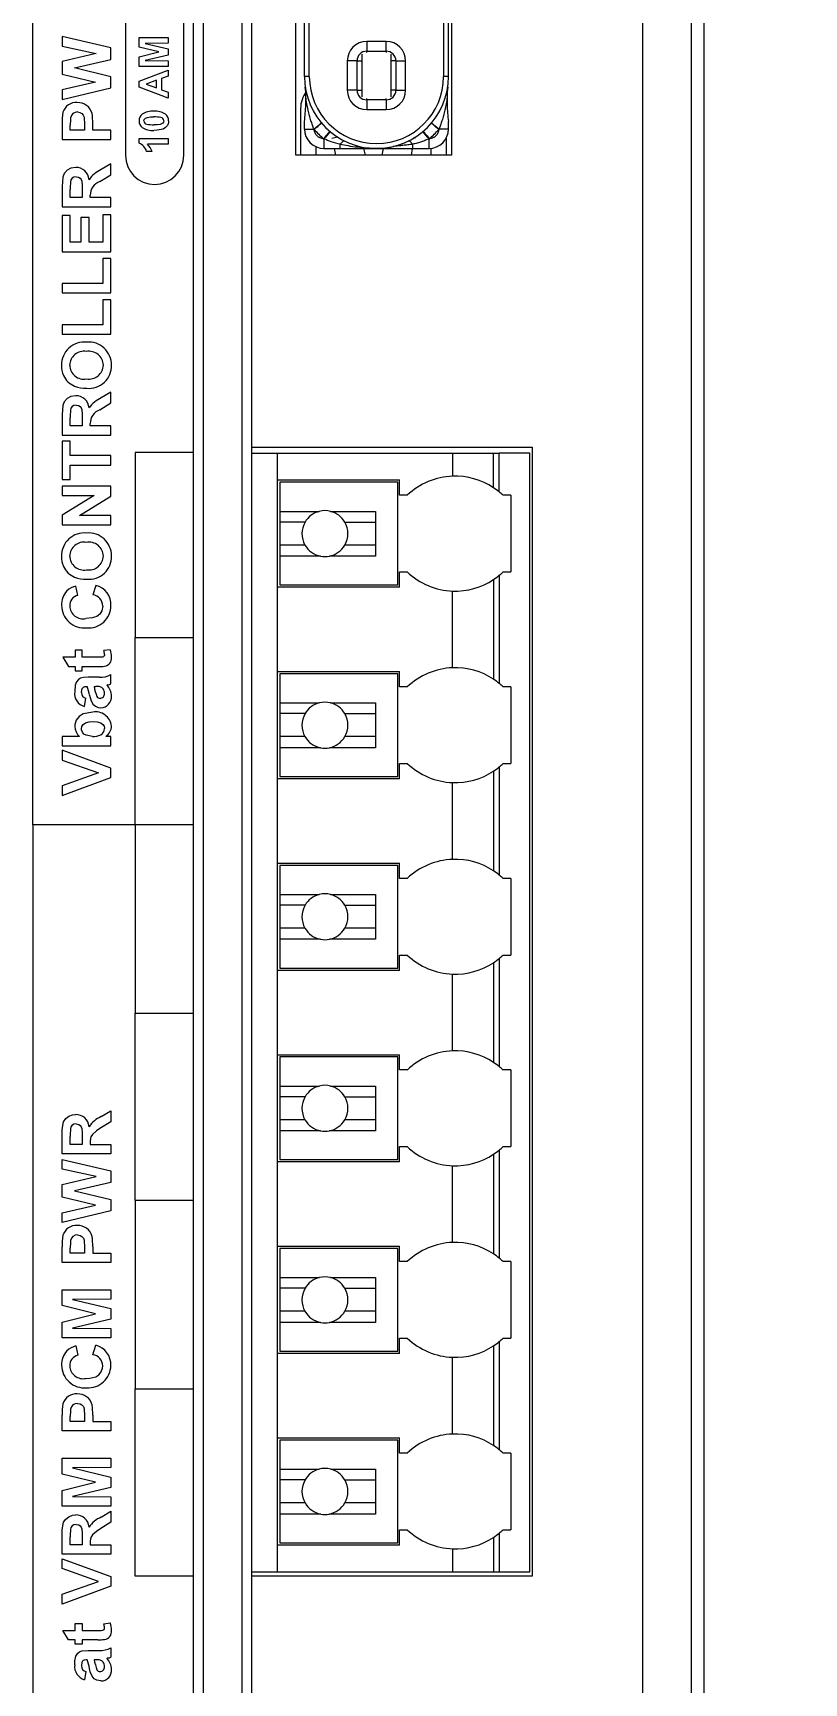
# Model space of a CAD drawing. Header units: inches. Extents: x 0.3 to 10.6, y 0.4 to 8.2.
# Drawn here: x 7.526 to 8.054, y 4.654 to 5.784 of the extents above; entities that cross this region are included whole.
import ezdxf

# ---------------------------------------------------------------- set-up
doc = ezdxf.new("R2010")
doc.units = ezdxf.units.IN
doc.header["$MEASUREMENT"] = 0
doc.layers.add('FORMAT', color=7, linetype='Continuous', lineweight=0)
doc.styles.add('SLDTEXTSTYLE0', font='TXT', dxfattribs={"width": 0.75})
doc.dimstyles.new('SLDDIMSTYLE1', dxfattribs={"dimtxt": 0.25, "dimasz": 0.236, "dimexe": 0, "dimexo": 0.0625, "dimgap": 0.0625, "dimtad": 1, "dimtoh": 1, "dimdec": 3, "dimlfac": 1.5, "dimzin": 4, "dimdsep": 46, "dimtxsty": 'SLDTEXTSTYLE0', "dimblk1": 'CLOSED', "dimblk2": 'CLOSED', "dimsah": 1, "dimcen": 0.09, "dimadec": 0, "dimazin": 0, "dimtfac": 1, "dimtofl": 0, "dimtmove": 0, "dimatfit": 3, "dimldrblk": 'CLOSED', "dimfxl": 0, "dimtolj": 1, "dimtzin": 12, "dimarcsym": 0})

# ---------------------------------------------------------------- blocks, each defined once
blk = doc.blocks.new('_Closed')
at = {"color": 0, "linetype": 'ByBlock', "lineweight": -2}
for p, q in [((-1, 0.166667), (0, 0)), ((-1, 0.166667), (-1, -0.166667)), ((0, 0), (-1, -0.166667)), ((0, 0), (-1, 0))]:
    blk.add_line(p, q, dxfattribs=at)
blk = doc.blocks.new('*D8')
at = {"layer": 'FORMAT'}
for p, q in [((7.7683, 6.6201), (8.7835, 6.6201)), ((8.7445, 6.6201), (8.7445, 3.607)), ((7.7683, 3.607), (8.7835, 3.607))]:
    blk.add_line(p, q, dxfattribs=at)
for centre, start, end in [((8.5462, 5.3531), 63.4349, 116.5651), ((8.5462, 5.1904), 243.4349, 296.5651)]:
    blk.add_arc(centre, 0.4436, start, end, dxfattribs=at)
at = {"layer": 'FORMAT', "xscale": 0.236, "yscale": 0.236}
for p, rotation in [((8.7445, 6.6201, 0.0396), 90.0000000000004), ((8.7445, 3.607, 0.0396), 270.0000000000004)]:
    blk.add_blockref('_Closed', p, dxfattribs=dict(at, rotation=rotation))
at = {"layer": 'FORMAT', "insert": (8.4252, 4.8561), "char_height": 0.25, "attachment_point": 1, "rotation": 90, "style": 'SLDTEXTSTYLE0'}
blk.add_mtext('4.520', dxfattribs=at)

msp = doc.modelspace()

# ---------------------------------------------------------------- linework, layer by layer
at = {"color": 7, "linetype": 'Continuous', "lineweight": 15}
for p, q in [((7.98601, 3.74363), (7.98601, 6.48343)), ((7.94387, 3.91579), (7.94387, 6.31127)), ((7.97719, 3.91579), (7.97719, 6.31127)), ((7.70613, 5.7002), (7.70613, 5.99353)), ((7.8128, 5.99353), (7.8128, 5.7002)), ((7.71212, 5.7542), (7.71212, 5.93953)), ((7.71545, 5.7542), (7.71545, 5.93953)), ((7.80745, 5.93953), (7.80745, 5.7542)), ((7.81078, 5.7542), (7.81078, 5.93953)), ((7.66946, 4.3772), (7.66946, 5.84986)), ((7.67613, 4.3772), (7.67613, 5.84986)), ((7.52613, 5.24153), (7.52613, 5.82686)), ((7.63613, 5.4966), (7.63613, 5.81353)), ((7.6428, 5.81686), (7.6428, 4.4102)), ((7.58946, 5.8002), (7.58946, 5.7002)), ((7.62946, 5.7002), (7.62946, 5.8002)), ((7.57946, 5.77378), (7.54613, 5.78162)), ((7.54613, 5.78162), (7.54613, 5.77503)), ((7.5988, 5.77436), (7.5988, 5.78086)), ((7.5988, 5.78086), (7.6188, 5.78086)), ((7.6188, 5.77702), (7.60305, 5.77689)), ((7.60305, 5.77689), (7.6188, 5.77314)), ((7.6188, 5.78086), (7.6188, 5.77702)), ((7.76812, 5.7782), (7.75478, 5.7782)), ((7.75478, 5.7782), (7.75478, 5.77153)), ((7.76812, 5.77153), (7.76812, 5.7782)), ((7.54613, 5.77503), (7.56941, 5.76986)), ((7.56941, 5.76986), (7.54613, 5.76444)), ((7.55454, 5.76003), (7.57946, 5.76584)), ((7.57946, 5.76584), (7.57946, 5.77378)), ((7.61244, 5.77099), (7.5988, 5.77436)), ((7.5988, 5.76763), (7.61244, 5.77099)), ((7.5988, 5.76112), (7.5988, 5.76763)), ((7.6188, 5.76885), (7.60305, 5.76509)), ((7.60305, 5.76509), (7.6188, 5.76497)), ((7.6188, 5.77314), (7.6188, 5.76885)), ((7.6188, 5.76497), (7.6188, 5.76112)), ((7.74145, 5.76486), (7.74145, 5.74486)), ((7.74812, 5.76486), (7.74145, 5.76486)), ((7.74812, 5.74486), (7.74812, 5.76486)), ((7.74812, 5.76486), (7.75145, 5.76486)), ((7.75145, 5.76958), (7.75145, 5.74015)), ((7.75478, 5.77153), (7.76812, 5.77153)), ((7.75478, 5.77064), (7.75478, 5.77153)), ((7.76812, 5.77153), (7.76812, 5.77064)), ((7.77145, 5.74015), (7.77145, 5.76958)), ((7.77478, 5.76486), (7.77145, 5.76486)), ((7.77478, 5.76486), (7.77478, 5.74486)), ((7.77478, 5.76486), (7.78145, 5.76486)), ((7.78145, 5.74486), (7.78145, 5.76486)), ((7.54613, 5.76444), (7.54613, 5.75569)), ((7.54613, 5.75569), (7.56903, 5.75021)), ((7.57946, 5.75407), (7.55454, 5.76003)), ((7.57946, 5.74643), (7.57946, 5.75407)), ((7.6188, 5.76112), (7.5988, 5.76112)), ((7.5988, 5.75096), (7.6188, 5.75856)), ((7.6188, 5.75448), (7.61418, 5.75279)), ((7.6188, 5.75856), (7.6188, 5.75448)), ((7.71545, 5.7542), (7.71212, 5.7542)), ((7.81078, 5.7542), (7.80745, 5.7542)), ((7.56903, 5.75021), (7.54613, 5.74502)), ((7.54613, 5.73845), (7.57946, 5.74643)), ((7.54613, 5.74502), (7.54613, 5.73845)), ((7.5988, 5.74689), (7.5988, 5.75096)), ((7.6188, 5.73933), (7.5988, 5.74689)), ((7.61085, 5.75157), (7.60367, 5.74894)), ((7.60367, 5.74894), (7.61085, 5.74632)), ((7.61085, 5.74632), (7.61085, 5.75157)), ((7.61418, 5.75279), (7.61418, 5.74511)), ((7.61418, 5.74511), (7.6188, 5.74343)), ((7.6188, 5.74343), (7.6188, 5.73933)), ((7.74812, 5.74486), (7.74145, 5.74486)), ((7.74812, 5.74486), (7.75145, 5.74486)), ((7.77478, 5.74486), (7.77145, 5.74486)), ((7.77478, 5.74486), (7.78145, 5.74486)), ((7.70946, 5.73238), (7.70946, 5.7002)), ((7.71301, 5.73486), (7.71301, 5.74017)), ((7.75478, 5.7382), (7.75478, 5.73909)), ((7.76812, 5.7382), (7.75478, 5.7382)), ((7.75478, 5.7382), (7.75478, 5.73153)), ((7.75478, 5.73153), (7.76812, 5.73153)), ((7.76812, 5.7382), (7.76812, 5.73909)), ((7.76812, 5.7382), (7.76812, 5.73153)), ((7.80989, 5.74017), (7.80989, 5.73486)), ((7.54613, 5.72177), (7.54613, 5.7111)), ((7.55169, 5.71751), (7.55169, 5.72091)), ((7.56152, 5.72136), (7.56152, 5.71751)), ((7.56707, 5.71751), (7.56707, 5.7219)), ((7.71212, 5.7182), (7.71212, 5.72332)), ((7.81078, 5.7182), (7.81078, 5.72332)), ((7.54613, 5.7111), (7.57946, 5.7111)), ((7.56152, 5.71751), (7.55169, 5.71751)), ((7.57946, 5.71751), (7.56707, 5.71751)), ((7.57946, 5.7111), (7.57946, 5.71751)), ((7.5988, 5.70855), (7.5988, 5.71163)), ((7.5988, 5.71163), (7.6188, 5.71163)), ((7.6188, 5.71163), (7.6188, 5.70779)), ((7.71212, 5.7182), (7.71867, 5.7182)), ((7.72545, 5.71142), (7.72545, 5.70486)), ((7.73496, 5.71258), (7.73096, 5.71173)), ((7.78797, 5.71173), (7.78692, 5.71195)), ((7.79745, 5.70486), (7.79745, 5.71142)), ((7.81078, 5.7182), (7.80423, 5.7182)), ((7.80946, 5.7002), (7.80946, 5.71241)), ((7.60777, 5.70292), (7.60393, 5.70292)), ((7.6188, 5.70779), (7.60456, 5.70779)), ((7.8128, 5.7002), (7.70613, 5.7002)), ((7.72013, 5.7002), (7.72013, 5.70597)), ((7.72545, 5.70486), (7.73669, 5.70486)), ((7.73242, 5.70486), (7.73341, 5.7002)), ((7.73669, 5.70486), (7.73669, 5.70775)), ((7.75386, 5.7002), (7.75287, 5.70486)), ((7.76606, 5.70486), (7.76507, 5.7002)), ((7.78551, 5.7002), (7.78622, 5.70486)), ((7.78622, 5.70775), (7.78622, 5.70486)), ((7.78622, 5.70486), (7.79745, 5.70486)), ((7.7988, 5.70493), (7.7988, 5.7002)), ((7.5719, 5.6822), (7.57946, 5.68694)), ((7.57946, 5.69444), (7.57287, 5.6904)), ((7.57946, 5.68694), (7.57946, 5.69444)), ((7.54613, 5.67894), (7.54613, 5.66495)), ((7.55169, 5.67136), (7.55169, 5.67681)), ((7.55981, 5.67652), (7.55981, 5.67136)), ((7.54613, 5.66495), (7.57946, 5.66495)), ((7.55981, 5.67136), (7.55169, 5.67136)), ((7.56536, 5.67136), (7.56536, 5.6728)), ((7.57946, 5.67136), (7.56536, 5.67136)), ((7.57946, 5.66495), (7.57946, 5.67136)), ((7.55169, 5.65897), (7.54613, 5.65897)), ((7.54613, 5.65897), (7.54613, 5.63418)), ((7.55169, 5.64059), (7.55169, 5.65897)), ((7.56451, 5.65768), (7.55895, 5.65768)), ((7.55895, 5.65768), (7.55895, 5.64059)), ((7.56451, 5.64059), (7.56451, 5.65768)), ((7.57946, 5.65939), (7.57391, 5.65939)), ((7.57391, 5.65939), (7.57391, 5.64059)), ((7.57946, 5.63418), (7.57946, 5.65939)), ((7.55895, 5.64059), (7.55169, 5.64059)), ((7.57391, 5.64059), (7.56451, 5.64059)), ((7.54613, 5.63418), (7.57946, 5.63418)), ((7.57946, 5.62948), (7.57391, 5.62948)), ((7.57391, 5.62948), (7.57391, 5.61239)), ((7.57946, 5.60597), (7.57946, 5.62948)), ((7.57391, 5.61239), (7.54613, 5.61239)), ((7.54613, 5.61239), (7.54613, 5.60597)), ((7.54613, 5.60597), (7.57946, 5.60597)), ((7.57946, 5.60127), (7.57391, 5.60127)), ((7.57391, 5.60127), (7.57391, 5.58418)), ((7.57946, 5.57777), (7.57946, 5.60127)), ((7.57391, 5.58418), (7.54613, 5.58418)), ((7.54613, 5.58418), (7.54613, 5.57777)), ((7.54613, 5.57777), (7.57946, 5.57777)), ((7.5719, 5.52579), (7.57946, 5.53053)), ((7.57946, 5.53803), (7.57287, 5.53399)), ((7.57946, 5.53053), (7.57946, 5.53803)), ((7.54613, 5.52253), (7.54613, 5.50854)), ((7.55169, 5.51495), (7.55169, 5.5204)), ((7.55981, 5.52011), (7.55981, 5.51495)), ((7.56536, 5.51495), (7.56536, 5.51638)), ((7.54613, 5.50854), (7.57946, 5.50854)), ((7.55981, 5.51495), (7.55169, 5.51495)), ((7.57946, 5.51495), (7.56536, 5.51495)), ((7.57946, 5.50854), (7.57946, 5.51495)), ((7.55169, 5.50427), (7.54613, 5.50427)), ((7.54613, 5.50427), (7.54613, 5.4782)), ((7.55169, 5.49444), (7.55169, 5.50427)), ((7.57946, 5.49444), (7.55169, 5.49444)), ((7.57946, 5.48803), (7.57946, 5.49444)), ((7.63613, 5.4966), (7.59613, 5.4966)), ((7.59613, 5.4966), (7.59613, 5.36986)), ((7.63613, 5.36986), (7.63613, 5.4966)), ((7.67613, 5.5002), (7.86813, 5.5002)), ((7.67613, 5.49615), (7.69333, 5.49615)), ((7.69333, 5.49615), (7.69333, 5.47778)), ((7.69333, 5.49615), (7.81358, 5.49615)), ((7.81358, 5.49615), (7.81358, 5.48037)), ((7.81358, 5.49615), (7.84164, 5.49615)), ((7.84164, 5.4725), (7.84164, 5.49615)), ((7.84164, 5.49615), (7.84556, 5.49615)), ((7.84556, 5.4696), (7.84556, 5.49615)), ((7.86656, 5.49615), (7.84556, 5.49615)), ((7.86656, 4.72975), (7.86656, 5.49615)), ((7.86813, 5.5002), (7.86813, 4.72686)), ((7.55169, 5.4782), (7.55169, 5.48803)), ((7.55169, 5.48803), (7.57946, 5.48803)), ((7.54613, 5.4782), (7.55169, 5.4782)), ((7.57946, 5.4735), (7.54613, 5.4735)), ((7.54613, 5.4735), (7.54613, 5.46709)), ((7.57946, 5.4666), (7.57946, 5.4735)), ((7.69333, 5.47778), (7.77732, 5.47778)), ((7.69333, 5.47778), (7.69333, 5.40429)), ((7.69517, 5.4762), (7.69517, 5.45629)), ((7.77601, 5.4762), (7.69517, 5.4762)), ((7.77601, 5.40586), (7.77601, 5.4762)), ((7.77732, 5.46728), (7.77732, 5.47778)), ((7.54613, 5.46709), (7.56803, 5.46709)), ((7.56803, 5.46709), (7.54613, 5.4537)), ((7.5579, 5.45341), (7.57946, 5.4666)), ((7.78257, 5.46728), (7.77732, 5.46728)), ((7.85344, 5.46728), (7.84819, 5.46728)), ((7.85344, 5.46728), (7.85344, 5.41479)), ((7.54613, 5.4537), (7.54613, 5.447)), ((7.57946, 5.45341), (7.5579, 5.45341)), ((7.57946, 5.447), (7.57946, 5.45341)), ((7.69517, 5.45629), (7.72224, 5.45629)), ((7.69517, 5.45629), (7.69517, 5.44894)), ((7.71252, 5.44894), (7.69517, 5.44894)), ((7.69517, 5.44894), (7.69517, 5.43319)), ((7.73004, 5.45629), (7.76079, 5.45629)), ((7.73976, 5.44894), (7.76079, 5.44894)), ((7.76079, 5.45629), (7.76079, 5.42558)), ((7.54613, 5.447), (7.57946, 5.447)), ((7.69517, 5.43319), (7.69517, 5.42558)), ((7.71248, 5.43319), (7.69517, 5.43319)), ((7.76079, 5.43319), (7.7398, 5.43319)), ((7.69517, 5.42558), (7.69517, 5.40586)), ((7.7231, 5.42558), (7.69517, 5.42558)), ((7.76079, 5.42558), (7.72919, 5.42558)), ((7.77732, 5.40429), (7.77732, 5.41479)), ((7.77732, 5.41479), (7.78257, 5.41479)), ((7.84819, 5.41479), (7.85344, 5.41479)), ((7.55681, 5.39871), (7.55553, 5.40512)), ((7.56921, 5.40555), (7.56707, 5.39914)), ((7.69333, 5.40429), (7.69333, 5.34654)), ((7.77732, 5.40429), (7.69333, 5.40429)), ((7.69517, 5.40586), (7.77601, 5.40586)), ((7.84164, 5.40956), (7.84164, 5.34127)), ((7.84556, 5.41246), (7.84556, 5.33837)), ((7.81358, 5.34913), (7.81358, 5.4017)), ((7.59613, 5.24153), (7.59613, 5.36986)), ((7.59613, 5.36986), (7.63613, 5.36986)), ((7.63613, 5.24153), (7.63613, 5.36986)), ((7.5551, 5.3611), (7.5551, 5.3564)), ((7.55981, 5.3611), (7.5551, 5.3611)), ((7.55981, 5.3564), (7.55981, 5.3611)), ((7.57904, 5.36153), (7.57458, 5.36089)), ((7.5551, 5.3564), (7.54656, 5.3564)), ((7.54656, 5.3564), (7.5504, 5.34999)), ((7.5504, 5.34999), (7.5551, 5.34999)), ((7.5551, 5.34999), (7.5551, 5.347)), ((7.5551, 5.347), (7.55981, 5.347)), ((7.57028, 5.3564), (7.55981, 5.3564)), ((7.55981, 5.347), (7.55981, 5.34999)), ((7.55981, 5.34999), (7.5706, 5.34999)), ((7.56262, 5.33632), (7.56322, 5.33632)), ((7.5715, 5.34273), (7.56401, 5.34273)), ((7.56793, 5.33632), (7.56913, 5.33632)), ((7.57946, 5.33803), (7.57946, 5.34444)), ((7.69333, 5.34654), (7.77732, 5.34654)), ((7.69333, 5.34654), (7.69333, 5.27305)), ((7.69517, 5.34497), (7.69517, 5.32506)), ((7.77601, 5.34497), (7.69517, 5.34497)), ((7.77601, 5.27463), (7.77601, 5.34497)), ((7.77732, 5.33604), (7.77732, 5.34654)), ((7.78257, 5.33604), (7.77732, 5.33604)), ((7.85344, 5.33604), (7.84819, 5.33604)), ((7.85344, 5.33604), (7.85344, 5.28355)), ((7.56152, 5.32264), (7.56237, 5.3282)), ((7.69517, 5.32506), (7.72224, 5.32506)), ((7.69517, 5.32506), (7.69517, 5.31771)), ((7.73004, 5.32506), (7.76079, 5.32506)), ((7.76079, 5.32506), (7.76079, 5.29435)), ((7.71252, 5.31771), (7.69517, 5.31771)), ((7.69517, 5.31771), (7.69517, 5.30196)), ((7.73976, 5.31771), (7.76079, 5.31771)), ((7.55801, 5.30213), (7.54613, 5.30213)), ((7.54613, 5.30213), (7.54613, 5.29572)), ((7.57946, 5.30213), (7.57594, 5.30213)), ((7.57946, 5.29572), (7.57946, 5.30213)), ((7.71248, 5.30196), (7.69517, 5.30196)), ((7.69517, 5.30196), (7.69517, 5.29435)), ((7.76079, 5.30196), (7.7398, 5.30196)), ((7.54613, 5.29572), (7.57946, 5.29572)), ((7.57946, 5.28045), (7.54613, 5.29273)), ((7.54613, 5.29273), (7.54613, 5.28592)), ((7.69517, 5.29435), (7.69517, 5.27463)), ((7.7231, 5.29435), (7.69517, 5.29435)), ((7.76079, 5.29435), (7.72919, 5.29435)), ((7.54613, 5.28592), (7.57092, 5.27713)), ((7.57946, 5.27386), (7.57946, 5.28045)), ((7.77732, 5.27305), (7.77732, 5.28355)), ((7.77732, 5.28355), (7.78257, 5.28355)), ((7.84556, 5.28123), (7.84556, 5.20713)), ((7.84819, 5.28355), (7.85344, 5.28355)), ((7.57092, 5.27713), (7.54613, 5.2683)), ((7.54613, 5.26153), (7.57946, 5.27386)), ((7.54613, 5.2683), (7.54613, 5.26153)), ((7.69333, 5.27305), (7.69333, 5.21531)), ((7.77732, 5.27305), (7.69333, 5.27305)), ((7.69517, 5.27463), (7.77601, 5.27463)), ((7.81358, 5.2179), (7.81358, 5.27046)), ((7.84164, 5.27833), (7.84164, 5.21003)), ((7.59613, 5.24153), (7.52613, 5.24153)), ((7.52613, 5.24153), (7.52613, 4.4002)), ((7.63613, 5.24153), (7.59613, 5.24153)), ((7.59613, 5.24153), (7.59613, 5.11253)), ((7.63613, 5.11253), (7.63613, 5.24153)), ((7.69333, 5.21531), (7.77732, 5.21531)), ((7.69333, 5.21531), (7.69333, 5.14182)), ((7.69517, 5.21374), (7.69517, 5.19382)), ((7.77601, 5.21374), (7.69517, 5.21374)), ((7.77601, 5.14339), (7.77601, 5.21374)), ((7.77732, 5.20481), (7.77732, 5.21531)), ((7.78257, 5.20481), (7.77732, 5.20481)), ((7.85344, 5.20481), (7.84819, 5.20481)), ((7.85344, 5.20481), (7.85344, 5.15232)), ((7.69517, 5.19382), (7.72224, 5.19382)), ((7.69517, 5.19382), (7.69517, 5.18647)), ((7.73004, 5.19382), (7.76079, 5.19382)), ((7.76079, 5.19382), (7.76079, 5.16311)), ((7.71252, 5.18647), (7.69517, 5.18647)), ((7.69517, 5.18647), (7.69517, 5.17073)), ((7.73976, 5.18647), (7.76079, 5.18647)), ((7.69517, 5.17073), (7.69517, 5.16311)), ((7.71248, 5.17073), (7.69517, 5.17073)), ((7.76079, 5.17073), (7.7398, 5.17073)), ((7.69517, 5.16311), (7.69517, 5.14339)), ((7.7231, 5.16311), (7.69517, 5.16311)), ((7.76079, 5.16311), (7.72919, 5.16311)), ((7.69517, 5.14339), (7.77601, 5.14339)), ((7.77732, 5.14182), (7.77732, 5.15232)), ((7.77732, 5.15232), (7.78257, 5.15232)), ((7.84164, 5.1471), (7.84164, 5.0788)), ((7.84556, 5.15), (7.84556, 5.0759)), ((7.84819, 5.15232), (7.85344, 5.15232)), ((7.69333, 5.14182), (7.69333, 5.08408)), ((7.77732, 5.14182), (7.69333, 5.14182)), ((7.81358, 5.08667), (7.81358, 5.13923)), ((7.59613, 5.11253), (7.63613, 5.11253)), ((7.59613, 4.9842), (7.59613, 5.11253)), ((7.63613, 4.9842), (7.63613, 5.11253)), ((7.69333, 5.08408), (7.77732, 5.08408)), ((7.69333, 5.08408), (7.69333, 5.01059)), ((7.69517, 5.0825), (7.69517, 5.06259)), ((7.77601, 5.0825), (7.69517, 5.0825)), ((7.77601, 5.01216), (7.77601, 5.0825)), ((7.77732, 5.07358), (7.77732, 5.08408)), ((7.78257, 5.07358), (7.77732, 5.07358)), ((7.85344, 5.07358), (7.84819, 5.07358)), ((7.85344, 5.07358), (7.85344, 5.02108)), ((7.69517, 5.06259), (7.72224, 5.06259)), ((7.69517, 5.06259), (7.69517, 5.05524)), ((7.71252, 5.05524), (7.69517, 5.05524)), ((7.69517, 5.05524), (7.69517, 5.03949)), ((7.73004, 5.06259), (7.76079, 5.06259)), ((7.73976, 5.05524), (7.76079, 5.05524)), ((7.76079, 5.06259), (7.76079, 5.03188)), ((7.57287, 5.04161), (7.57946, 5.04565)), ((7.57946, 5.04565), (7.57946, 5.03816)), ((7.54613, 5.01616), (7.54613, 5.03015)), ((7.57946, 5.03816), (7.5719, 5.03342)), ((7.71248, 5.03949), (7.69517, 5.03949)), ((7.69517, 5.03949), (7.69517, 5.03188)), ((7.69517, 5.03188), (7.69517, 5.01216)), ((7.7231, 5.03188), (7.69517, 5.03188)), ((7.76079, 5.03188), (7.72919, 5.03188)), ((7.76079, 5.03949), (7.7398, 5.03949)), ((7.55169, 5.02257), (7.55169, 5.02802)), ((7.55981, 5.02257), (7.55169, 5.02257)), ((7.55981, 5.02773), (7.55981, 5.02257)), ((7.56536, 5.02401), (7.56536, 5.02257)), ((7.56536, 5.02257), (7.57946, 5.02257)), ((7.57946, 5.02257), (7.57946, 5.01616)), ((7.77732, 5.01059), (7.77732, 5.02108)), ((7.77732, 5.02108), (7.78257, 5.02108)), ((7.84819, 5.02108), (7.85344, 5.02108)), ((7.57946, 5.01616), (7.54613, 5.01616)), ((7.54613, 5.00573), (7.54613, 5.01232)), ((7.54613, 5.01232), (7.57946, 5.00448)), ((7.69333, 5.01059), (7.69333, 4.95284)), ((7.77732, 5.01059), (7.69333, 5.01059)), ((7.69517, 5.01216), (7.77601, 5.01216)), ((7.81358, 4.95543), (7.81358, 5.008)), ((7.84164, 5.01586), (7.84164, 4.94757)), ((7.84556, 5.01876), (7.84556, 4.94467)), ((7.56941, 5.00056), (7.54613, 5.00573)), ((7.54613, 4.99514), (7.56941, 5.00056)), ((7.57946, 4.99654), (7.55454, 4.99074)), ((7.57946, 5.00448), (7.57946, 4.99654)), ((7.54613, 4.98639), (7.54613, 4.99514)), ((7.56903, 4.98091), (7.54613, 4.98639)), ((7.55454, 4.99074), (7.57946, 4.98477)), ((7.54613, 4.97572), (7.56903, 4.98091)), ((7.57946, 4.97713), (7.54613, 4.96915)), ((7.54613, 4.96915), (7.54613, 4.97572)), ((7.57946, 4.98477), (7.57946, 4.97713)), ((7.63613, 4.9842), (7.59613, 4.9842)), ((7.59613, 4.9842), (7.59613, 4.8552)), ((7.63613, 4.8552), (7.63613, 4.9842)), ((7.54613, 4.9418), (7.54613, 4.95247)), ((7.55169, 4.94821), (7.55169, 4.95161)), ((7.56152, 4.95206), (7.56152, 4.94821)), ((7.56707, 4.9526), (7.56707, 4.94821)), ((7.69333, 4.95284), (7.77732, 4.95284)), ((7.69333, 4.95284), (7.69333, 4.87935)), ((7.69517, 4.95127), (7.69517, 4.93136)), ((7.77601, 4.95127), (7.69517, 4.95127)), ((7.77601, 4.88093), (7.77601, 4.95127)), ((7.77732, 4.94234), (7.77732, 4.95284)), ((7.57946, 4.9418), (7.54613, 4.9418)), ((7.56152, 4.94821), (7.55169, 4.94821)), ((7.56707, 4.94821), (7.57946, 4.94821)), ((7.57946, 4.94821), (7.57946, 4.9418)), ((7.78257, 4.94234), (7.77732, 4.94234)), ((7.85344, 4.94234), (7.84819, 4.94234)), ((7.85344, 4.94234), (7.85344, 4.88985)), ((7.69517, 4.93136), (7.72224, 4.93136)), ((7.69517, 4.93136), (7.69517, 4.92401)), ((7.73004, 4.93136), (7.76079, 4.93136)), ((7.76079, 4.93136), (7.76079, 4.90065)), ((7.54613, 4.91216), (7.54613, 4.923)), ((7.54613, 4.923), (7.57946, 4.923)), ((7.57946, 4.923), (7.57946, 4.91659)), ((7.71252, 4.92401), (7.69517, 4.92401)), ((7.69517, 4.92401), (7.69517, 4.90826)), ((7.73976, 4.92401), (7.76079, 4.92401)), ((7.56887, 4.90655), (7.54613, 4.91216)), ((7.54613, 4.90094), (7.56887, 4.90655)), ((7.57946, 4.91659), (7.55322, 4.91638)), ((7.55322, 4.91638), (7.57946, 4.91012)), ((7.57946, 4.91012), (7.57946, 4.90298)), ((7.69517, 4.90826), (7.69517, 4.90065)), ((7.71248, 4.90826), (7.69517, 4.90826)), ((7.76079, 4.90826), (7.7398, 4.90826)), ((7.54613, 4.89009), (7.54613, 4.90094)), ((7.57946, 4.90298), (7.55322, 4.89672)), ((7.55322, 4.89672), (7.57946, 4.8965)), ((7.57946, 4.8965), (7.57946, 4.89009)), ((7.69517, 4.90065), (7.69517, 4.88093)), ((7.7231, 4.90065), (7.69517, 4.90065)), ((7.76079, 4.90065), (7.72919, 4.90065)), ((7.57946, 4.89009), (7.54613, 4.89009)), ((7.55553, 4.88454), (7.55681, 4.87813)), ((7.56707, 4.87856), (7.56921, 4.88497)), ((7.77732, 4.87935), (7.77732, 4.88985)), ((7.77732, 4.88985), (7.78257, 4.88985)), ((7.84164, 4.88463), (7.84164, 4.81633)), ((7.84556, 4.88753), (7.84556, 4.81343)), ((7.84819, 4.88985), (7.85344, 4.88985)), ((7.69333, 4.87935), (7.69333, 4.82161)), ((7.77732, 4.87935), (7.69333, 4.87935)), ((7.69517, 4.88093), (7.77601, 4.88093)), ((7.81358, 4.8242), (7.81358, 4.87676)), ((7.59613, 4.72686), (7.59613, 4.8552)), ((7.59613, 4.8552), (7.63613, 4.8552)), ((7.63613, 4.72686), (7.63613, 4.8552)), ((7.54613, 4.82642), (7.54613, 4.83708)), ((7.55169, 4.83283), (7.55169, 4.83622)), ((7.56152, 4.83283), (7.55169, 4.83283)), ((7.56152, 4.83668), (7.56152, 4.83283)), ((7.56707, 4.83722), (7.56707, 4.83283)), ((7.56707, 4.83283), (7.57946, 4.83283)), ((7.57946, 4.83283), (7.57946, 4.82642)), ((7.57946, 4.82642), (7.54613, 4.82642)), ((7.69333, 4.82161), (7.77732, 4.82161)), ((7.69333, 4.82161), (7.69333, 4.74812)), ((7.69517, 4.82003), (7.69517, 4.80009)), ((7.77601, 4.82003), (7.69517, 4.82003)), ((7.77601, 4.74969), (7.77601, 4.82003)), ((7.77732, 4.81111), (7.77732, 4.82161)), ((7.54613, 4.80762), (7.57946, 4.80762)), ((7.54613, 4.79677), (7.54613, 4.80762)), ((7.57946, 4.80762), (7.57946, 4.80121)), ((7.78257, 4.81111), (7.77732, 4.81111)), ((7.85344, 4.81111), (7.84819, 4.81111)), ((7.85344, 4.81111), (7.85344, 4.75862)), ((7.56887, 4.79116), (7.54613, 4.79677)), ((7.57946, 4.80121), (7.55322, 4.80099)), ((7.55322, 4.80099), (7.57946, 4.79474)), ((7.57946, 4.79474), (7.57946, 4.78759)), ((7.69517, 4.80009), (7.72211, 4.80009)), ((7.69517, 4.80009), (7.69517, 4.79274)), ((7.7125, 4.79274), (7.69517, 4.79274)), ((7.69517, 4.79274), (7.69517, 4.77699)), ((7.73017, 4.80009), (7.76079, 4.80009)), ((7.73978, 4.79274), (7.76079, 4.79274)), ((7.76079, 4.80009), (7.76079, 4.76938)), ((7.54613, 4.78555), (7.56887, 4.79116)), ((7.54613, 4.77471), (7.54613, 4.78555)), ((7.57946, 4.78759), (7.55322, 4.78133)), ((7.57946, 4.77471), (7.54613, 4.77471)), ((7.55322, 4.78133), (7.57946, 4.78112)), ((7.57287, 4.76725), (7.57946, 4.77129)), ((7.57946, 4.78112), (7.57946, 4.77471)), ((7.57946, 4.77129), (7.57946, 4.7638)), ((7.7125, 4.77699), (7.69517, 4.77699)), ((7.69517, 4.77699), (7.69517, 4.76938)), ((7.76079, 4.77699), (7.73978, 4.77699)), ((7.57946, 4.7638), (7.5719, 4.75906)), ((7.69517, 4.76938), (7.69517, 4.74969)), ((7.72328, 4.76938), (7.69517, 4.76938)), ((7.76079, 4.76938), (7.72901, 4.76938)), ((7.54613, 4.7418), (7.54613, 4.75579)), ((7.55169, 4.74821), (7.55169, 4.75366)), ((7.55981, 4.74821), (7.55169, 4.74821)), ((7.55981, 4.75338), (7.55981, 4.74821)), ((7.56536, 4.74965), (7.56536, 4.74821)), ((7.56536, 4.74821), (7.57946, 4.74821)), ((7.57946, 4.74821), (7.57946, 4.7418)), ((7.77732, 4.74812), (7.69333, 4.74812)), ((7.69333, 4.74812), (7.69333, 4.72975)), ((7.69517, 4.74969), (7.77601, 4.74969)), ((7.77732, 4.74812), (7.77732, 4.75862)), ((7.77732, 4.75862), (7.78257, 4.75862)), ((7.84164, 4.7534), (7.84164, 4.72975)), ((7.84556, 4.7563), (7.84556, 4.72975)), ((7.84819, 4.75862), (7.85344, 4.75862)), ((7.57946, 4.7418), (7.54613, 4.7418)), ((7.54613, 4.73881), (7.57946, 4.72653)), ((7.54613, 4.73201), (7.54613, 4.73881)), ((7.81358, 4.74553), (7.81358, 4.72975)), ((7.57092, 4.72321), (7.54613, 4.73201)), ((7.57946, 4.72653), (7.57946, 4.71994)), ((7.63613, 4.72686), (7.59613, 4.72686)), ((7.63613, 4.41353), (7.63613, 4.72686)), ((7.67613, 4.72975), (7.69333, 4.72975)), ((7.86813, 4.72686), (7.67613, 4.72686)), ((7.69333, 4.72975), (7.81358, 4.72975)), ((7.81358, 4.72975), (7.84164, 4.72975)), ((7.84164, 4.72975), (7.84556, 4.72975)), ((7.84556, 4.72975), (7.86656, 4.72975)), ((7.54613, 4.71439), (7.57092, 4.72321)), ((7.57946, 4.71994), (7.54613, 4.70762)), ((7.54613, 4.70762), (7.54613, 4.71439)), ((7.5551, 4.68967), (7.5551, 4.69437)), ((7.5551, 4.69437), (7.55981, 4.69437)), ((7.55981, 4.69437), (7.55981, 4.68967)), ((7.57458, 4.69415), (7.57904, 4.6948)), ((7.5504, 4.68326), (7.54656, 4.68967)), ((7.54656, 4.68967), (7.5551, 4.68967)), ((7.5551, 4.68326), (7.5504, 4.68326)), ((7.5551, 4.68027), (7.5551, 4.68326)), ((7.55981, 4.68027), (7.5551, 4.68027)), ((7.55981, 4.68967), (7.57028, 4.68967)), ((7.5706, 4.68326), (7.55981, 4.68326)), ((7.55981, 4.68326), (7.55981, 4.68027)), ((7.56322, 4.66958), (7.56262, 4.66958)), ((7.56401, 4.67599), (7.5715, 4.67599)), ((7.56913, 4.66958), (7.56793, 4.66958)), ((7.57946, 4.6777), (7.57946, 4.67129)), ((7.56237, 4.66146), (7.56152, 4.65591))]:
    msp.add_line(p, q, dxfattribs=at)
at = {"color": 7, "linetype": 'Continuous', "lineweight": 15, "flags": 128}
for points in [[(7.55657, 5.72991), (7.55823, 5.72964), (7.55954, 5.72891), (7.56053, 5.72779), (7.56112, 5.72641), (7.56152, 5.72136)], [(7.60213, 5.72381), (7.60232, 5.72473), (7.60266, 5.72527), (7.60317, 5.72567), (7.60453, 5.72619), (7.60671, 5.72645), (7.60893, 5.7265)], [(7.61905, 5.72381), (7.61893, 5.72248), (7.61824, 5.72068), (7.61701, 5.71922), (7.61526, 5.71819), (7.61111, 5.71735), (7.60889, 5.71727)], [(7.61572, 5.72381), (7.61552, 5.72287), (7.61517, 5.72233), (7.61465, 5.72193), (7.61327, 5.72142), (7.61112, 5.72117), (7.60893, 5.72112)], [(7.72387, 5.72224), (7.72377, 5.72216), (7.72348, 5.72191), (7.72301, 5.72151), (7.72238, 5.72097), (7.72161, 5.72032), (7.72073, 5.71957), (7.71978, 5.71876), (7.71879, 5.71792)], [(7.80411, 5.71792), (7.80312, 5.71876), (7.80217, 5.71957), (7.80129, 5.72032), (7.80052, 5.72097), (7.79989, 5.72151), (7.79942, 5.72191), (7.79913, 5.72216), (7.79903, 5.72224)], [(7.72949, 5.71661), (7.72941, 5.71652), (7.72916, 5.71623), (7.72876, 5.71576), (7.72823, 5.71513), (7.72757, 5.71436), (7.72683, 5.71348), (7.72602, 5.71253), (7.72517, 5.71154)], [(7.73963, 5.70995), (7.73938, 5.71001), (7.73909, 5.70997), (7.73875, 5.70983), (7.73838, 5.70959), (7.73798, 5.70926), (7.73756, 5.70883), (7.73713, 5.70833), (7.73669, 5.70775)], [(7.78622, 5.70775), (7.78577, 5.70833), (7.78534, 5.70883), (7.78492, 5.70926), (7.78452, 5.70959), (7.78415, 5.70983), (7.78381, 5.70997), (7.78352, 5.71001), (7.78327, 5.70995)], [(7.79341, 5.71661), (7.79349, 5.71652), (7.79374, 5.71623), (7.79414, 5.71576), (7.79467, 5.71513), (7.79533, 5.71436), (7.79608, 5.71348), (7.79689, 5.71253), (7.79773, 5.71154)], [(7.55537, 5.69187), (7.55204, 5.69133), (7.54944, 5.68992), (7.54751, 5.68767), (7.54664, 5.68528), (7.54613, 5.67894)], [(7.55566, 5.68546), (7.55731, 5.68517), (7.55834, 5.68453), (7.55908, 5.68358), (7.55949, 5.68248), (7.55976, 5.67952), (7.55981, 5.67652)], [(7.55537, 5.53546), (7.55204, 5.53492), (7.54944, 5.53351), (7.54751, 5.53126), (7.54664, 5.52887), (7.54613, 5.52253)], [(7.55566, 5.52905), (7.55731, 5.52876), (7.55834, 5.52812), (7.55908, 5.52717), (7.55949, 5.52607), (7.55976, 5.52311), (7.55981, 5.52011)], [(7.57391, 5.39143), (7.5733, 5.38811), (7.57192, 5.38593), (7.56991, 5.38434), (7.56656, 5.38323), (7.56238, 5.3829)], [(7.57519, 5.35823), (7.57506, 5.35751), (7.57477, 5.35703), (7.57435, 5.35667), (7.57382, 5.3565), (7.57196, 5.35641), (7.57028, 5.3564)], [(7.56401, 5.34273), (7.56062, 5.34254), (7.55863, 5.34206), (7.55725, 5.34118), (7.5559, 5.33943), (7.55508, 5.33726), (7.55468, 5.33283)], [(7.55938, 5.33219), (7.5595, 5.33388), (7.55978, 5.3349), (7.56017, 5.3355), (7.56074, 5.33594), (7.56168, 5.33625), (7.56262, 5.33632)], [(7.56483, 5.33031), (7.56566, 5.32708), (7.56722, 5.32409), (7.56888, 5.32272), (7.57089, 5.32196), (7.57259, 5.32179)], [(7.56704, 5.3188), (7.56039, 5.31759), (7.55769, 5.31583), (7.5557, 5.31328), (7.55476, 5.31031), (7.55468, 5.30892)], [(7.55938, 5.30726), (7.55968, 5.30892), (7.56056, 5.31031), (7.56207, 5.31144), (7.56457, 5.31219), (7.56744, 5.31239)], [(7.56682, 5.30213), (7.56246, 5.30286), (7.56102, 5.30375), (7.55994, 5.30506), (7.55942, 5.30663), (7.55938, 5.30726)], [(7.56744, 5.31239), (7.57006, 5.3122), (7.57258, 5.31142), (7.57398, 5.31038), (7.57482, 5.30919), (7.57518, 5.30776), (7.57519, 5.3075)], [(7.54613, 5.03015), (7.5462, 5.03282), (7.54713, 5.03811), (7.54857, 5.04034), (7.55068, 5.04194), (7.55324, 5.04288), (7.55537, 5.04309)], [(7.55566, 5.03668), (7.55745, 5.03632), (7.55844, 5.03565), (7.55914, 5.03467), (7.55953, 5.03353), (7.55976, 5.03065), (7.55981, 5.02773)], [(7.5719, 5.03342), (7.56974, 5.03185), (7.56688, 5.02948), (7.5658, 5.02776), (7.56539, 5.02529), (7.56536, 5.02401)], [(7.55657, 4.96061), (7.55842, 4.96026), (7.55969, 4.95948), (7.56063, 4.95833), (7.56117, 4.95692), (7.56152, 4.95206)], [(7.56238, 4.86232), (7.56505, 4.86244), (7.5691, 4.86338), (7.57132, 4.86475), (7.57294, 4.86679), (7.57379, 4.86929), (7.57391, 4.87085)], [(7.55657, 4.84522), (7.55842, 4.84488), (7.55969, 4.8441), (7.56063, 4.84295), (7.56117, 4.84153), (7.56152, 4.83668)], [(7.54613, 4.75579), (7.5462, 4.75846), (7.54713, 4.76375), (7.54857, 4.76598), (7.55068, 4.76758), (7.55324, 4.76852), (7.55537, 4.76873)], [(7.55566, 4.76232), (7.55745, 4.76197), (7.55844, 4.76129), (7.55914, 4.76031), (7.55953, 4.75917), (7.55976, 4.75629), (7.55981, 4.75338)], [(7.5719, 4.75906), (7.56974, 4.75749), (7.56688, 4.75512), (7.5658, 4.7534), (7.56539, 4.75093), (7.56536, 4.74965)], [(7.57028, 4.68967), (7.57294, 4.6897), (7.57398, 4.6898), (7.57445, 4.69001), (7.57482, 4.69035), (7.57509, 4.69086), (7.57519, 4.6914), (7.57519, 4.6915)], [(7.55468, 4.6661), (7.5548, 4.66876), (7.55555, 4.67199), (7.55679, 4.67397), (7.55807, 4.67505), (7.55965, 4.67563), (7.56401, 4.67599)], [(7.56262, 4.66958), (7.56114, 4.66937), (7.56047, 4.66903), (7.55995, 4.66848), (7.55961, 4.66764), (7.55938, 4.66546)], [(7.57259, 4.65505), (7.56994, 4.6555), (7.56803, 4.65657), (7.56659, 4.65822), (7.56537, 4.66129), (7.56483, 4.66357)]]:
    msp.add_lwpolyline(points, dxfattribs=at)
at = {"color": 7, "linetype": 'Continuous', "lineweight": 15}
for centre, radius, start, end in [((7.75478, 5.76486), 0.01333, 90, 180), ((7.76812, 5.76486), 0.01333, 0, 90), ((7.75478, 5.76486), 0.00667, 90, 180), ((7.76812, 5.76486), 0.00667, 0, 90), ((7.76145, 5.7542), 0.04933, 180, 0), ((7.76145, 5.7542), 0.046, 180, 0), ((7.72803, 5.73238), 0.01857, 142.70185, 180), ((7.66466, 5.74103), 0.04835, 358.97136, 6.93259), ((7.75478, 5.74486), 0.01333, 180, 270), ((7.75478, 5.74486), 0.00667, 180, 270), ((7.76812, 5.74486), 0.00667, 270, 0), ((7.76812, 5.74486), 0.01333, 270, 0), ((7.85955, 5.74096), 0.04967, 173.16598, 180.91678), ((7.55562, 5.72698), 0.00938, 84.77185, 163.30542), ((7.55695, 5.72637), 0.00996, 14.63102, 92.76297), ((7.60156, 5.73768), 0.11148, 352.59983, 358.55481), ((7.92134, 5.73768), 0.11149, 181.44532, 187.40004), ((7.59047, 5.72289), 0.04435, 171.20322, 181.45159), ((7.59046, 5.72165), 0.03878, 173.61064, 181.10243), ((7.55651, 5.72526), 0.00464, 89.22079, 171.27343), ((7.53038, 5.72288), 0.03671, 358.46646, 9.41046), ((7.60442, 5.72404), 0.00563, 129.3345, 182.28553), ((7.60431, 5.72354), 0.00552, 177.11872, 230.90814), ((7.60768, 5.71791), 0.01251, 84.23881, 123.07033), ((7.60441, 5.72381), 0.00228, 179.8436, 262.02417), ((7.60844, 5.74308), 0.02197, 258.58939, 271.28716), ((7.6099, 5.71677), 0.01361, 58.44172, 94.06045), ((7.60943, 5.70474), 0.02177, 78.53657, 91.3065), ((7.61344, 5.72382), 0.00228, 359.81694, 82.05083), ((7.61355, 5.72409), 0.00551, 357.10571, 50.92115), ((7.62439, 5.83307), 0.1486, 309.37659, 311.91359), ((7.89861, 5.83318), 0.14875, 228.08784, 230.62229), ((7.59502, 5.69996), 0.00939, 18.37149, 66.25682), ((7.6079, 5.73063), 0.0134, 238.15465, 274.26928), ((7.72545, 5.7182), 0.01333, 180, 270), ((7.76145, 5.7542), 0.056, 220.37671, 229.62329), ((7.84052, 5.61697), 0.14887, 138.08981, 140.62226), ((7.68265, 5.61719), 0.14852, 39.37602, 41.91449), ((7.79745, 5.7182), 0.01333, 270, 0), ((7.76145, 5.7542), 0.056, 310.37671, 319.62329), ((7.60946, 5.7002), 0.02, 180, 0), ((7.59573, 5.69847), 0.01284, 20.26616, 46.54661), ((7.76266, 5.74863), 0.04364, 268.80078, 283.944), ((7.55562, 5.68294), 0.00894, 3.66687, 91.61102), ((7.58176, 5.67114), 0.02121, 114.79835, 144.32359), ((7.6317, 5.67768), 0.08001, 176.9724, 180.62206), ((7.55554, 5.68171), 0.00376, 88.23447, 177.02926), ((7.57491, 5.67314), 0.00955, 108.35419, 182.06099), ((7.56122, 5.55678), 0.01552, 83.9789, 181.57178), ((7.56099, 5.55621), 0.00974, 80.01382, 178.68859), ((7.56452, 5.55615), 0.00982, 1.64919, 100.75083), ((7.56432, 5.55671), 0.01557, 359.02181, 95.45353), ((7.56307, 5.55596), 0.01737, 178.68434, 202.42156), ((7.56098, 5.55655), 0.00972, 180.70244, 280.65393), ((7.56433, 5.5569), 0.01002, 261.11291, 357.33657), ((7.5645, 5.55592), 0.0154, 264.39637, 1.98383), ((7.5603, 5.55558), 0.01468, 205.17776, 246.84303), ((7.56242, 5.56215), 0.02157, 248.52986, 271.53701), ((7.55554, 5.5253), 0.00376, 88.23434, 177.02949), ((7.55562, 5.52653), 0.00893, 3.66645, 91.61148), ((7.58176, 5.51473), 0.02121, 114.79802, 144.32387), ((7.6317, 5.52127), 0.08001, 176.97239, 180.62207), ((7.57491, 5.51673), 0.00955, 108.3542, 182.06098), ((7.81538, 5.43283), 0.04757, 92.17364, 133.60282), ((7.81538, 5.43283), 0.04757, 56.5007, 92.17361), ((7.81538, 5.43283), 0.04757, 50.61837, 56.50075), ((7.81538, 5.43283), 0.04757, 46.39718, 50.61837), ((7.72614, 5.44103), 0.01575, 149.85434, 209.85456), ((7.72614, 5.44103), 0.01575, 104.33454, 149.85434), ((7.72614, 5.44103), 0.01575, 75.66546, 104.33454), ((7.72614, 5.44103), 0.01575, 30.14566, 75.66546), ((7.72614, 5.44103), 0.01575, 330.14544, 30.14566), ((7.56122, 5.42601), 0.01552, 83.97892, 181.57176), ((7.56432, 5.42595), 0.01557, 359.02182, 95.4535), ((7.56099, 5.42544), 0.00974, 80.01386, 178.68856), ((7.56452, 5.42538), 0.00982, 1.6492, 100.75082), ((7.72614, 5.44103), 0.01575, 209.85456, 258.85268), ((7.72614, 5.44103), 0.01575, 281.14732, 330.14544), ((7.56307, 5.42519), 0.01737, 178.68435, 202.42153), ((7.5603, 5.42481), 0.01468, 205.17793, 246.84287), ((7.56098, 5.42579), 0.00972, 180.7024, 280.65393), ((7.56433, 5.42613), 0.01002, 261.11294, 357.33657), ((7.5645, 5.42515), 0.0154, 264.39638, 1.98382), ((7.72614, 5.44103), 0.01575, 258.85268, 281.14732), ((7.81538, 5.44923), 0.04757, 226.39718, 267.82524), ((7.81538, 5.44923), 0.04757, 309.38163, 313.60282), ((7.55844, 5.39243), 0.01302, 102.90887, 134.30355), ((7.56242, 5.43138), 0.02157, 248.52996, 271.53691), ((7.56623, 5.39262), 0.01326, 355.97709, 77.04347), ((7.81538, 5.44923), 0.04757, 267.82592, 303.49913), ((7.81538, 5.44923), 0.04757, 303.49925, 309.38163), ((7.5598, 5.39228), 0.0141, 137.82672, 181.4726), ((7.56124, 5.39193), 0.01553, 180.05544, 276.04146), ((7.55832, 5.3918), 0.00707, 102.30603, 182.6803), ((7.56616, 5.39145), 0.00774, 359.88971, 83.27797), ((7.56032, 5.39173), 0.00907, 181.60635, 283.15006), ((7.56433, 5.39155), 0.01513, 264.45203, 0.54632), ((7.56513, 5.35731), 0.0101, 5.25235, 20.77544), ((7.56519, 5.3566), 0.0147, 359.10875, 19.57706), ((7.5713, 5.38586), 0.03587, 268.87735, 276.25992), ((7.57433, 5.35573), 0.0056, 279.02784, 6.66042), ((7.81538, 5.3016), 0.04757, 92.17476, 133.60282), ((7.81538, 5.3016), 0.04757, 56.50075, 92.17422), ((7.533, 5.32504), 0.03227, 9.40051, 20.46226), ((7.61153, 5.34505), 0.04447, 191.33123, 200.6484), ((7.56946, 5.32148), 0.01484, 79.74292, 91.242), ((7.57265, 5.35677), 0.01409, 265.30178, 298.92046), ((7.571, 5.33242), 0.00382, 35.62309, 73.30195), ((7.57968, 5.32784), 0.00984, 103.24895, 108.1378), ((7.56948, 5.3296), 0.01041, 0.85093, 46.75928), ((7.56902, 5.3694), 0.03307, 284.716, 288.40973), ((7.81538, 5.3016), 0.04757, 50.61837, 56.50075), ((7.81538, 5.3016), 0.04757, 46.39718, 50.61837), ((7.56377, 5.33154), 0.00918, 171.92888, 255.79648), ((7.56328, 5.332), 0.00391, 177.1377, 256.54303), ((7.57209, 5.33079), 0.0026, 213.16954, 269.20575), ((7.57202, 5.33137), 0.00317, 270.55532, 3.10023), ((7.57251, 5.32919), 0.0074, 270.64332, 4.41331), ((7.57001, 5.33148), 0.00518, 0.70328, 37.71434), ((7.72614, 5.3098), 0.01575, 104.33454, 149.85434), ((7.72614, 5.3098), 0.01575, 75.66546, 104.33454), ((7.72614, 5.3098), 0.01575, 30.14566, 75.66546), ((7.56892, 5.3079), 0.01105, 7.04563, 99.81707), ((7.72614, 5.3098), 0.01575, 149.85434, 209.85456), ((7.72614, 5.3098), 0.01575, 330.14544, 30.14566), ((7.56361, 5.30909), 0.00893, 181.08184, 231.18918), ((7.56738, 5.31439), 0.01227, 267.41196, 294.97646), ((7.57034, 5.30758), 0.00485, 297.20264, 359.08135), ((7.5713, 5.30936), 0.00859, 302.7268, 359.3561), ((7.72614, 5.3098), 0.01575, 209.85456, 258.85268), ((7.72614, 5.3098), 0.01575, 281.14732, 330.14544), ((7.72614, 5.3098), 0.01575, 258.85268, 281.14732), ((7.81538, 5.318), 0.04757, 226.39718, 267.82524), ((7.81538, 5.318), 0.04757, 303.49925, 309.38163), ((7.81538, 5.318), 0.04757, 309.38163, 313.60282), ((7.81538, 5.318), 0.04757, 267.82593, 303.49915), ((7.81538, 5.17036), 0.04757, 92.17476, 133.60282), ((7.81538, 5.17036), 0.04757, 56.5008, 92.17417), ((7.81538, 5.17036), 0.04757, 50.61837, 56.50075), ((7.81538, 5.17036), 0.04757, 46.39718, 50.61837), ((7.72614, 5.17856), 0.01575, 104.33454, 149.85434), ((7.72614, 5.17856), 0.01575, 75.66546, 104.33454), ((7.72614, 5.17856), 0.01575, 30.14566, 75.66546), ((7.72614, 5.17856), 0.01575, 149.85434, 209.85456), ((7.72614, 5.17856), 0.01575, 330.14544, 30.14566), ((7.72614, 5.17856), 0.01575, 209.85456, 258.85268), ((7.72614, 5.17856), 0.01575, 281.14732, 330.14544), ((7.72614, 5.17856), 0.01575, 258.85268, 281.14732), ((7.81538, 5.18677), 0.04757, 226.39718, 267.82524), ((7.81538, 5.18677), 0.04757, 267.82598, 303.49914), ((7.81538, 5.18677), 0.04757, 303.49925, 309.38163), ((7.81538, 5.18677), 0.04757, 309.38163, 313.60282), ((7.81538, 5.03913), 0.04757, 92.17476, 133.60282), ((7.81538, 5.03913), 0.04757, 56.5008, 92.17417), ((7.81538, 5.03913), 0.04757, 50.61837, 56.50075), ((7.81538, 5.03913), 0.04757, 46.39718, 50.61837), ((7.72614, 5.04733), 0.01575, 149.85434, 209.85456), ((7.72614, 5.04733), 0.01575, 104.33454, 149.85434), ((7.72614, 5.04733), 0.01575, 75.66546, 104.33454), ((7.72614, 5.04733), 0.01575, 30.14566, 75.66546), ((7.72614, 5.04733), 0.01575, 330.14544, 30.14566), ((7.55559, 5.03413), 0.00896, 3.81844, 91.45945), ((7.58035, 5.02407), 0.01907, 113.09893, 146.02302), ((7.63784, 5.02876), 0.08616, 177.1026, 180.49188), ((7.55559, 5.03287), 0.00381, 88.99183, 176.2719), ((7.72614, 5.04733), 0.01575, 209.85456, 258.85268), ((7.72614, 5.04733), 0.01575, 258.85268, 281.14732), ((7.72614, 5.04733), 0.01575, 281.14732, 330.14544), ((7.81538, 5.05553), 0.04757, 226.39718, 267.82524), ((7.81538, 5.05553), 0.04757, 309.38163, 313.60282), ((7.81538, 5.05553), 0.04757, 267.82626, 303.49886), ((7.81538, 5.05553), 0.04757, 303.49925, 309.38163), ((7.55566, 4.95762), 0.00943, 85.03687, 163.0406), ((7.5571, 4.95728), 0.00976, 13.6886, 93.7052), ((7.58921, 4.95367), 0.0431, 171.05429, 181.6005), ((7.59462, 4.95216), 0.04293, 173.97374, 180.73931), ((7.55646, 4.95603), 0.00458, 88.52406, 171.97051), ((7.52696, 4.95335), 0.04012, 358.93314, 8.9438), ((7.81538, 4.9079), 0.04757, 92.17476, 133.60282), ((7.81538, 4.9079), 0.04757, 56.50085, 92.17422), ((7.81538, 4.9079), 0.04757, 50.61837, 56.50075), ((7.81538, 4.9079), 0.04757, 46.39718, 50.61837), ((7.72614, 4.9161), 0.01575, 104.33454, 149.85434), ((7.72614, 4.9161), 0.01575, 75.66546, 104.33454), ((7.72614, 4.9161), 0.01575, 30.14566, 75.66546), ((7.72614, 4.9161), 0.01575, 149.85434, 209.85456), ((7.72614, 4.9161), 0.01575, 330.14544, 30.14566), ((7.72614, 4.9161), 0.01575, 209.85456, 258.85268), ((7.72614, 4.9161), 0.01575, 281.14732, 330.14544), ((7.72614, 4.9161), 0.01575, 258.85268, 281.14732), ((7.55874, 4.8713), 0.01362, 103.62327, 133.58933), ((7.5658, 4.87172), 0.01368, 357.44459, 75.57602), ((7.81538, 4.9243), 0.04757, 226.39718, 267.82524), ((7.81538, 4.9243), 0.04757, 267.82548, 303.49946), ((7.81538, 4.9243), 0.04757, 303.49925, 309.38163), ((7.81538, 4.9243), 0.04757, 309.38163, 313.60282), ((7.55943, 4.87184), 0.01373, 137.21036, 182.08891), ((7.55844, 4.87113), 0.00719, 103.09941, 181.88701), ((7.56609, 4.8708), 0.00781, 0.34217, 82.82538), ((7.56137, 4.87151), 0.01567, 180.61786, 275.47904), ((7.56041, 4.87126), 0.00916, 182.34204, 282.41453), ((7.56397, 4.87137), 0.0155, 265.94758, 359.05075), ((7.55566, 4.84224), 0.00943, 85.03687, 163.0406), ((7.5571, 4.84189), 0.00976, 13.6886, 93.7052), ((7.58922, 4.83829), 0.0431, 171.05433, 181.60046), ((7.59462, 4.83678), 0.04293, 173.97374, 180.73931), ((7.55646, 4.84064), 0.00458, 88.52406, 171.97051), ((7.52696, 4.83796), 0.04012, 358.93314, 8.9438), ((7.81538, 4.77666), 0.04757, 92.17476, 133.60282), ((7.81538, 4.77666), 0.04757, 56.50075, 92.17413), ((7.81538, 4.77666), 0.04757, 50.61837, 56.50075), ((7.81538, 4.77666), 0.04757, 46.39718, 50.61837), ((7.72614, 4.78486), 0.01575, 150, 210), ((7.72614, 4.78486), 0.01575, 104.83511, 150), ((7.72614, 4.78486), 0.01575, 75.16489, 104.83511), ((7.72614, 4.78486), 0.01575, 30, 75.16489), ((7.72614, 4.78486), 0.01575, 330, 30), ((7.72614, 4.78486), 0.01575, 210, 259.52469), ((7.72614, 4.78486), 0.01575, 280.47531, 330), ((7.55559, 4.75851), 0.00381, 88.99116, 176.27257), ((7.55559, 4.75977), 0.00896, 3.81844, 91.45945), ((7.58035, 4.74971), 0.01907, 113.09893, 146.02302), ((7.72614, 4.78486), 0.01575, 259.52469, 280.47531), ((7.63784, 4.7544), 0.08616, 177.1026, 180.49188), ((7.81538, 4.79307), 0.04757, 226.39718, 267.82636), ((7.81538, 4.79307), 0.04757, 267.82661, 303.49913), ((7.81538, 4.79307), 0.04757, 303.49925, 309.38163), ((7.81538, 4.79307), 0.04757, 309.38163, 313.60282), ((7.56553, 4.69066), 0.0097, 4.92982, 21.09821), ((7.56553, 4.68992), 0.01437, 358.86632, 19.81945), ((7.5714, 4.71694), 0.03369, 268.63815, 276.49912), ((7.57451, 4.68885), 0.00544, 277.37843, 8.30983), ((7.53229, 4.65811), 0.03299, 9.52303, 20.33957), ((7.64213, 4.68709), 0.07624, 193.27452, 198.70512), ((7.56946, 4.65477), 0.01482, 79.73349, 91.25049), ((7.5726, 4.69025), 0.0143, 265.56045, 298.6623), ((7.57096, 4.66563), 0.00389, 35.95261, 72.97335), ((7.58102, 4.65634), 0.01479, 104.06826, 107.32011), ((7.56965, 4.66295), 0.01024, 0.44333, 47.16681), ((7.57021, 4.69866), 0.02889, 284.44857, 288.67653), ((7.56411, 4.66504), 0.00949, 173.60652, 254.11878), ((7.5631, 4.66513), 0.00374, 175.00331, 258.67742), ((7.5721, 4.66407), 0.00261, 213.34469, 269.0301), ((7.57196, 4.66469), 0.00323, 271.62166, 2.03369), ((7.57262, 4.66235), 0.0073, 269.78437, 5.27226), ((7.56997, 4.66473), 0.00522, 0.85639, 37.56096)]:
    msp.add_arc(centre, radius, start, end, dxfattribs=at)
for points, knots in [([(7.71867, 5.7182), (7.71831, 5.71908), (7.71756, 5.72096), (7.71652, 5.72402), (7.71549, 5.72748), (7.71453, 5.73135), (7.71366, 5.73562), (7.71323, 5.73861), (7.71301, 5.74017)], [0, 0, 0, 0, 0.1237118, 0.2644632, 0.4223862, 0.597574, 0.7900949, 1, 1, 1, 1]), ([(7.80989, 5.74017), (7.80967, 5.73861), (7.80924, 5.73562), (7.80837, 5.73135), (7.80741, 5.72748), (7.80638, 5.72402), (7.80535, 5.72096), (7.80459, 5.71908), (7.80423, 5.7182)], [0, 0, 0, 0, 0.2099146, 0.4024412, 0.577631, 0.7355521, 0.8762977, 1, 1, 1, 1]), ([(7.72517, 5.71154), (7.72476, 5.71158), (7.72393, 5.71166), (7.72274, 5.71205), (7.72166, 5.71265), (7.7204, 5.71372), (7.71944, 5.7151), (7.71891, 5.71667), (7.71883, 5.7175), (7.71879, 5.71792)], [0, 0, 0, 0, 0.1261328, 0.2524012, 0.3747825, 0.5006259, 0.7491955, 0.8722612, 1, 1, 1, 1]), ([(7.73669, 5.70775), (7.73462, 5.7083), (7.73082, 5.7093), (7.72713, 5.71076), (7.72545, 5.71142)], [0, 0, 0, 0, 0.545095, 1, 1, 1, 1]), ([(7.79745, 5.71142), (7.79666, 5.71109), (7.79498, 5.71042), (7.79231, 5.70948), (7.78936, 5.70856), (7.78729, 5.70803), (7.78622, 5.70775)], [0, 0, 0, 0, 0.21629348, 0.45493742, 0.7161241, 1, 1, 1, 1]), ([(7.80411, 5.71792), (7.80407, 5.7175), (7.80398, 5.71667), (7.8036, 5.71549), (7.80299, 5.7144), (7.80193, 5.71315), (7.80055, 5.71218), (7.79897, 5.71166), (7.79815, 5.71158), (7.79773, 5.71154)], [0, 0, 0, 0, 0.1261328, 0.2524012, 0.3747825, 0.5006259, 0.7491955, 0.8722612, 1, 1, 1, 1]), ([(7.76145, 5.70486), (7.75701, 5.70486), (7.75259, 5.70518), (7.74419, 5.7062), (7.74014, 5.7069), (7.73669, 5.70775)], [0, 0, 0, 0, 0.5, 0.5, 1, 1, 1, 1]), ([(7.73669, 5.70486), (7.74104, 5.70486), (7.74523, 5.70486), (7.75343, 5.70486), (7.75745, 5.70486), (7.76145, 5.70486)], [0, 0, 0, 0, 0.5, 0.5, 1, 1, 1, 1]), ([(7.76145, 5.70486), (7.76545, 5.70486), (7.76947, 5.70486), (7.77767, 5.70486), (7.78186, 5.70486), (7.78622, 5.70486)], [0, 0, 0, 0, 0.5, 0.5, 1, 1, 1, 1])]:
    msp.add_open_spline(points, degree=3, knots=knots, dxfattribs=at)
for points, degree in [([(7.71879, 5.71792), (7.71875, 5.71801), (7.71871, 5.7181), (7.71867, 5.7182)], 3), ([(7.72545, 5.71142), (7.72536, 5.71145), (7.72526, 5.71149), (7.72517, 5.71154)], 3), ([(7.79773, 5.71154), (7.79764, 5.71149), (7.79754, 5.71145), (7.79745, 5.71142)], 3), ([(7.80423, 5.7182), (7.80419, 5.7181), (7.80415, 5.71801), (7.80411, 5.71792)], 3), ([(7.78622, 5.70775), (7.7728, 5.70619)], 1)]:
    msp.add_open_spline(points, degree=degree, dxfattribs=at)

# ---------------------------------------------------------------- dimensions: what is measured, and where the dimension line sits
at = {"layer": 'FORMAT'}
dim = msp.add_linear_dim(base=(8.74453, 3.60698), p1=(7.72935, 6.62008), p2=(7.72935, 3.60698), angle=90, text='(<>)', dimstyle='SLDDIMSTYLE1', dxfattribs=at)
dim.commit()
dim.dimension.update_dxf_attribs({"geometry": '*D8', "text_midpoint": (8.74453, 5.27172), "dimtype": 160})

doc.saveas('drawing.dxf')
